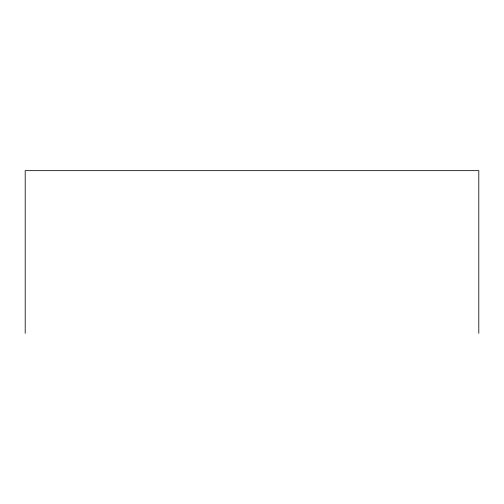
<?xml version="1.0" encoding="UTF-8"?>
<svg xmlns="http://www.w3.org/2000/svg" width="504" height="504" viewBox="0 0 504 504"><rect width="100%" height="100%" fill="white"/><g stroke="black" fill="none" stroke-linecap="round" stroke-linejoin="round"><path stroke-width="0.76" d="M478.8 333.339L478.8 170.661L25.2 170.661L25.2 333.339"/></g></svg>
